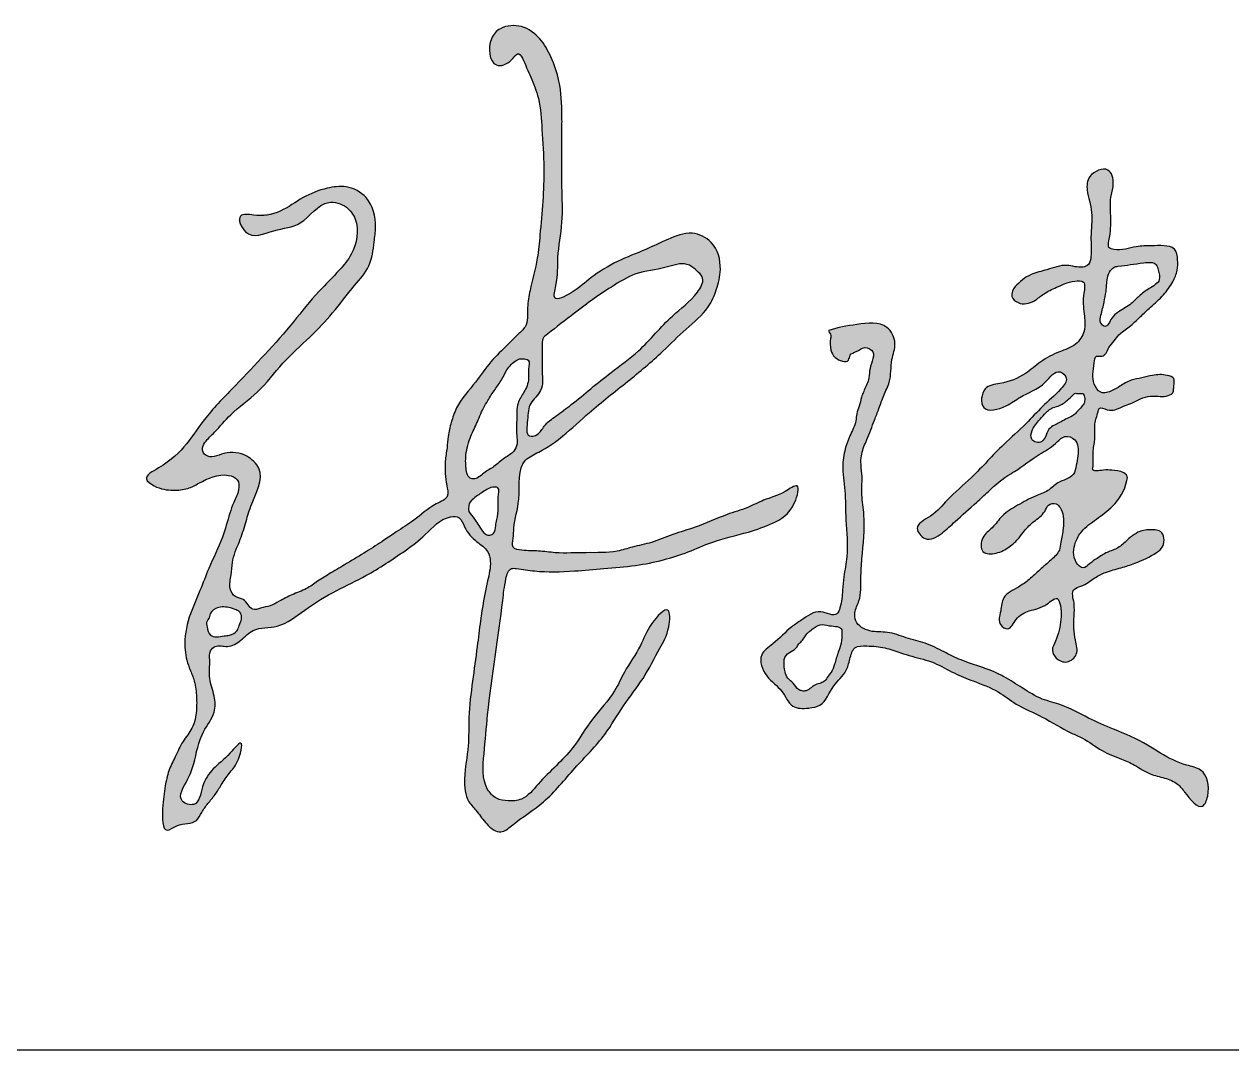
# Model space of a CAD drawing. Extents: x 28773 to 175644, y 7355 to 486294.
# Drawn here: x 172217 to 173175, y 331620 to 332433 of the extents above; entities that cross this region are included whole.
import ezdxf

# ---------------------------------------------------------------- set-up
doc = ezdxf.new("R2010")
doc.units = 0
doc.header["$LTSCALE"] = 1000
doc.header["$MEASUREMENT"] = 0
doc.layers.add('文字和字符', color=7, linetype='Continuous')

msp = doc.modelspace()

# ---------------------------------------------------------------- hatches: boundary and pattern name
at = {"layer": '文字和字符'}
h = msp.add_hatch(color=6, dxfattribs=at)
edge = h.paths.add_edge_path()
edge.add_spline(control_points=[(172399.21, 332281.47), (172399.44, 332281.43), (172424.33, 332282.58), (172437.08, 332296.22), (172455.79, 332302.92), (172473.65, 332305.37), (172492.49, 332295.69), (172497, 332275.92), (172494.49, 332257.76), (172492.58, 332240.31), (172476.99, 332223.55), (172462.75, 332203.95), (172443.28, 332183.68), (172421.51, 332164.73), (172404.26, 332140.5), (172382.44, 332126.24), (172370.45, 332110.76), (172361.48, 332103.11), (172357.74, 332095.84), (172363.17, 332087.26), (172377.55, 332094.63), (172392.91, 332092.67), (172410.26, 332076.75), (172397.88, 332055.46), (172392.92, 332036.72), (172388.02, 332021.78), (172381.98, 332008.71), (172381.97, 331995.88), (172379.07, 331986.41), (172384.07, 331978.14), (172391.42, 331977.55), (172394.82, 331972.73), (172398.56, 331967.51), (172405.53, 331970.24), (172412.51, 331971.38), (172420.62, 331975.8), (172429.83, 331980.95), (172440.94, 331984.44), (172450.42, 331991.64), (172461.13, 331998.1), (172474.11, 332005.84), (172488.25, 332014.26), (172501.3, 332022.74), (172513.58, 332031.21), (172528.26, 332040.1), (172539.34, 332051.08), (172554.96, 332057.16), (172551.95, 332067.88), (172551.14, 332076.55), (172550.93, 332086.7), (172552.75, 332096.37), (172553.28, 332106.78), (172555.94, 332117.37), (172561.01, 332133.06), (172574.74, 332147.28), (172586.55, 332165.34), (172599.07, 332176.96), (172607.9, 332186.14), (172617.22, 332194.05), (172615.81, 332207.9), (172619, 332225.76), (172624.37, 332244.7), (172627.31, 332277.26), (172630.54, 332311.33), (172627.85, 332347.53), (172626.73, 332371.79), (172620.25, 332388.37), (172615.22, 332398.72), (172610.06, 332413.68), (172602.9, 332401.82), (172586.77, 332396.09), (172584.21, 332419.76), (172595.85, 332431.64), (172612.69, 332432.83), (172627.07, 332422.08), (172635.9, 332406.05), (172642.92, 332385.6), (172643.85, 332365.32), (172643.71, 332346.13), (172643.81, 332327.22), (172643.42, 332303.19), (172645, 332275.92), (172639.43, 332248.93), (172641, 332231.56), (172635.27, 332211.46), (172655.52, 332221.67), (172666.85, 332232.75), (172687.61, 332245.5), (172708.74, 332253.22), (172727.56, 332262.42), (172745.81, 332269.7), (172765.87, 332260.36), (172770.98, 332240.04), (172766.65, 332222.59), (172759.17, 332205), (172741.45, 332191.33), (172721.37, 332170.52), (172695.23, 332148.83), (172667.86, 332127.78), (172646.08, 332106.76), (172629.17, 332094.98), (172607.25, 332085.3), (172612.19, 332057.85), (172605.36, 332038.11), (172605.44, 332025.93), (172603.23, 332016.93), (172614.66, 332015.12), (172624.95, 332015.48), (172642.28, 332012.92), (172662.9, 332014.29), (172683.77, 332013.3), (172700.53, 332018.81), (172715.7, 332021.6), (172731.67, 332028.86), (172752.32, 332034.21), (172771.31, 332043.64), (172789.99, 332048.68), (172805.12, 332056.78), (172817.07, 332059.16), (172833.58, 332071.31), (172827.42, 332046.08), (172812.32, 332037.23), (172788.43, 332028.65), (172765.4, 332023.99), (172743.78, 332014.04), (172723.62, 332007.59), (172701.21, 332003.13), (172677.47, 332001.34), (172650.97, 331998.87), (172627.24, 331998.17), (172611.47, 332000.75), (172601.47, 332001.96), (172598.23, 331989.38), (172594.59, 331953.64), (172586, 331904.55), (172582.29, 331855.89), (172579.59, 331830.75), (172591.22, 331818.24), (172601.37, 331816.63), (172614.61, 331817.62), (172629.42, 331837.08), (172651.39, 331854.53), (172667, 331882.91), (172684.6, 331900.2), (172693.67, 331921.63), (172706.63, 331938.96), (172711.58, 331955.44), (172730.13, 331975.25), (172729, 331951.02), (172719.95, 331936.2), (172708.86, 331913.54), (172691.85, 331892.77), (172677.14, 331866.5), (172653.34, 331843.55), (172631.41, 331815.54), (172610, 331802.96), (172594.66, 331789.54), (172583.15, 331798.58), (172577.37, 331808.14), (172567.09, 331818), (172565.53, 331837.62), (172570.15, 331859.28), (172569.48, 331885.39), (172572.68, 331911.58), (172576.31, 331937.06), (172579.5, 331963.68), (172583.3, 331986.12), (172587.9, 332004.28), (172585.3, 332016.41), (172574.74, 332022.93), (172566.98, 332031.36), (172563.63, 332042.64), (172548.32, 332042.51), (172536.84, 332028.11), (172515.12, 332012.15), (172491.87, 331996.77), (172463.86, 331983.64), (172440.81, 331969.97), (172421.07, 331953.21), (172399.87, 331955.27), (172389.79, 331944.17), (172379.51, 331937.68), (172369.85, 331941.45), (172364.02, 331935.51), (172364.96, 331926.17), (172363.17, 331914.06), (172368.66, 331900.92), (172369.42, 331885.18), (172356.21, 331870.18), (172353.4, 331850.01), (172347.49, 331833.51), (172336.63, 331817.29), (172356.17, 331811.22), (172357.69, 331829.96), (172367.42, 331843.79), (172378, 331851.23), (172392.59, 331869.06), (172387.38, 331847.01), (172379.95, 331839.31), (172373.85, 331830.27), (172369.02, 331821.87), (172363.05, 331815.09), (172358.17, 331808.49), (172353.2, 331797.74), (172340.83, 331800.43), (172326.85, 331789.15), (172326.86, 331813.82), (172328.8, 331826.51), (172331.52, 331841.24), (172337.58, 331852.36), (172342.58, 331864.26), (172351.78, 331874.69), (172354.33, 331888), (172354.16, 331901.02), (172352.68, 331912.63), (172347.1, 331924.5), (172343.29, 331941.21), (172347.22, 331962.61), (172356.56, 331982.46), (172364.4, 332004.01), (172374.62, 332023.61), (172379.25, 332041.72), (172383.51, 332054.34), (172387.96, 332062.3), (172387.77, 332072.59), (172373.42, 332077.77), (172360.11, 332071.22), (172346.81, 332063.88), (172334.04, 332062.95), (172323.22, 332064.39), (172310.07, 332073.63), (172342.51, 332089.61), (172354.93, 332116.07), (172393.24, 332154.65), (172423.49, 332186.91), (172448.82, 332219.43), (172465.8, 332235.79), (172480.16, 332252.9), (172484.03, 332274.05), (172473.1, 332289.35), (172453.11, 332295.42), (172439.44, 332271.94), (172415.31, 332270.95), (172395, 332259.92), (172382.52, 332283.76), (172399.1, 332281.49), (172399.21, 332281.47)], knot_values=[0, 0, 0, 0, 29.830329, 58.917813, 87.403057, 108.106156, 133.178165, 167.21185, 183.493575, 210.674955, 237.313626, 275.867732, 312.375317, 353.761043, 395.875537, 434.582879, 460.669761, 476.274997, 484.417806, 491.620343, 511.676156, 536.924503, 555.692553, 598.362356, 618.348177, 639.189191, 663.45492, 677.063063, 692.317653, 702.959274, 711.943659, 720.14469, 726.927846, 735.80548, 746.57076, 757.657127, 773.391329, 790.76732, 805.441898, 822.594095, 842.866694, 868.323001, 891.127033, 907.573393, 930.634575, 961.258613, 976.688727, 988.002723, 1001.170801, 1014.557807, 1029.617846, 1042.133039, 1057.768168, 1075.005198, 1109.99381, 1138.042246, 1164.89526, 1180.29965, 1191.874738, 1213.241442, 1232.349281, 1268.725268, 1294.322921, 1368.395782, 1410.724556, 1445.044845, 1469.944393, 1480.867815, 1499.328512, 1508.741629, 1526.286567, 1555.649157, 1570.573337, 1593.98259, 1617.984445, 1641.382666, 1669.439815, 1707.291974, 1725.035697, 1749.43332, 1786.029801, 1824.844218, 1863.911625, 1895.042411, 1908.396405, 1926.997455, 1954.733646, 1988.605585, 2022.407336, 2049.221687, 2076.673409, 2100.00089, 2131.565175, 2154.184674, 2175.023051, 2209.537897, 2244.846276, 2295.987218, 2350.394106, 2388.904508, 2420.906973, 2437.842954, 2481.538585, 2513.67034, 2525.068719, 2534.685067, 2544.923321, 2563.314623, 2581.768155, 2615.884833, 2650.046285, 2667.232328, 2688.872495, 2714.057646, 2739.784309, 2777.467879, 2801.534699, 2820.718126, 2846.219989, 2860.698517, 2879.243585, 2912.659008, 2940.608915, 2982.423161, 3010.685784, 3039.178412, 3070.401495, 3105.567192, 3138.040416, 3181.77967, 3202.070017, 3207.318711, 3220.228211, 3244.089956, 3371.102495, 3414.225609, 3453.462193, 3467.26996, 3480.300078, 3495.079726, 3519.973063, 3575.220664, 3613.131208, 3652.775903, 3675.917744, 3710.071084, 3737.577823, 3760.456026, 3779.026476, 3804.406012, 3842.427404, 3879.53793, 3916.903526, 3966.451123, 4017.131972, 4061.072175, 4074.638395, 4092.565028, 4109.947309, 4123.823044, 4149.665691, 4185.989873, 4217.238435, 4257.446297, 4295.790415, 4324.39685, 4369.00823, 4390.680082, 4401.809145, 4417.703641, 4439.204356, 4450.588858, 4460.404255, 4494.065203, 4522.530802, 4573.458554, 4609.521342, 4650.912748, 4685.917862, 4712.736046, 4730.120946, 4746.286022, 4759.95949, 4766.863435, 4776.672561, 4797.16942, 4817.291784, 4834.860476, 4859.323634, 4896.066848, 4914.918931, 4939.065769, 4952.349318, 4974.17708, 4996.946, 5022.500289, 5038.394722, 5059.260572, 5074.696393, 5090.132213, 5102.860644, 5115.363234, 5127.279907, 5137.839505, 5160.110254, 5171.91017, 5195.838718, 5221.384366, 5238.430758, 5255.298426, 5274.238989, 5291.838335, 5311.960699, 5328.55338, 5346.364767, 5359.960569, 5382.934513, 5416.477261, 5448.016954, 5474.30002, 5511.880375, 5539.40652, 5552.058861, 5566.94274, 5578.03298, 5588.729847, 5622.382906, 5636.081831, 5651.985781, 5673.57334, 5685.092373, 5703.046221, 5778.830378, 5827.289368, 5921.873186, 5965.463367, 5998.231583, 6019.778213, 6058.791881, 6074.951846, 6095.085564, 6133.666904, 6164.015928, 6195.290173, 6213.346315, 6227.672688, 6227.672688, 6227.672688, 6227.672688], degree=3, periodic=0)
edge = h.paths.add_edge_path(flags=16)
edge.add_spline(control_points=[(172607.84, 332166.45), (172607.74, 332166.38), (172598.95, 332159.06), (172596.53, 332150.92), (172590.26, 332143.07), (172585.56, 332135.48), (172580.25, 332126.59), (172576.46, 332116.26), (172571.11, 332106.18), (172568.55, 332097.12), (172567.3, 332090.02), (172567.41, 332083.65), (172567.86, 332078.27), (172569.39, 332073.38), (172575.73, 332071.26), (172581.67, 332077.6), (172590.48, 332081.82), (172597.5, 332088.97), (172605.55, 332093.04), (172608.84, 332100.25), (172607.32, 332108.6), (172608.17, 332119.23), (172607.3, 332131.59), (172614.12, 332141.18), (172618.08, 332150.52), (172616.67, 332158.7), (172618.74, 332166.79), (172612.87, 332168.2), (172607.88, 332166.48), (172607.84, 332166.45)], knot_values=[0, 0, 0, 0, 15.16178, 26.885115, 40.319645, 54.966413, 64.568744, 83.231373, 100.644648, 111.873825, 122.261764, 130.597594, 138.137919, 145.255344, 149.904189, 163.057972, 176.277051, 191.533217, 204.002706, 212.709306, 222.244258, 238.518955, 257.638434, 271.136509, 286.704711, 297.422187, 307.353728, 313.519692, 320.456367, 320.456367, 320.456367, 320.456367], degree=3, periodic=0)
edge = h.paths.add_edge_path(flags=16)
edge.add_spline(control_points=[(172629.93, 332185.31), (172630.16, 332185.49), (172651.6, 332202.22), (172666.13, 332213.28), (172683.77, 332225.15), (172702.6, 332236.86), (172723.35, 332238.25), (172740.79, 332245.08), (172750.05, 332238.12), (172757.79, 332230.71), (172748.09, 332214.31), (172727.78, 332200.54), (172708.08, 332175.01), (172684.39, 332158.34), (172666.72, 332143.99), (172652.45, 332132.11), (172639.89, 332122.75), (172629.82, 332115.69), (172625.87, 332107.31), (172614.3, 332104.39), (172617.05, 332120.47), (172616.91, 332132.49), (172629.47, 332142.21), (172627.91, 332155.6), (172628.01, 332166.83), (172628.51, 332175.03), (172627.53, 332180.73), (172629.89, 332185.28), (172629.93, 332185.31)], knot_values=[0, 0, 0, 0, 36.430419, 65.187197, 91.419752, 121.899033, 155.898168, 179.129599, 191.187594, 202.563458, 218.937757, 256.902618, 310.337733, 348.658026, 377.380118, 405.122206, 425.745844, 443.117225, 454.890005, 463.601594, 481.231921, 499.962837, 517.902498, 538.606138, 551.160941, 565.957672, 570.889886, 577.866804, 577.866804, 577.866804, 577.866804], degree=3, periodic=0)
edge = h.paths.add_edge_path(flags=16)
edge.add_spline(control_points=[(172569.78, 332050.22), (172569.77, 332050.33), (172575.65, 332059.95), (172582.09, 332062.44), (172587.33, 332065.91), (172595.14, 332066.35), (172592.52, 332056.77), (172593.63, 332049.23), (172592.6, 332041.3), (172591, 332034.86), (172590.71, 332029.54), (172586.62, 332027.2), (172581.77, 332028.63), (172578.95, 332033.75), (172575.8, 332038.27), (172572.85, 332043.14), (172569.17, 332045.26), (172569.78, 332050.2), (172569.78, 332050.22)], knot_values=[0, 0, 0, 0, 13.966431, 26.642221, 32.867363, 40.668687, 50.865474, 62.813241, 75.541774, 82.709236, 91.158043, 95.563358, 100.25464, 110.515602, 118.401257, 123.681007, 133.675528, 136.491121, 136.491121, 136.491121, 136.491121], degree=3, periodic=0)
edge = h.paths.add_edge_path(flags=16)
edge.add_spline(control_points=[(172364.35, 331963.28), (172364.36, 331963.37), (172369.89, 331972.88), (172378.35, 331970.57), (172384.75, 331969.05), (172389.46, 331966.45), (172390.16, 331960.91), (172387.89, 331956.49), (172386.33, 331950.85), (172380.9, 331948.43), (172373.99, 331947.57), (172364.5, 331945.74), (172362.47, 331954.48), (172361.45, 331959), (172364.35, 331963.24), (172364.35, 331963.28)], knot_values=[0, 0, 0, 0, 11.122688, 25.410392, 33.76565, 39.259742, 46.34399, 54.032835, 60.099225, 69.754386, 75.753906, 90.734986, 100.54138, 106.793197, 112.698594, 112.698594, 112.698594, 112.698594], degree=3, periodic=0)
h = msp.add_hatch(color=6, dxfattribs=at)
edge = h.paths.add_edge_path()
edge.add_spline(control_points=[(173003.05, 332224.73), (173003.16, 332224.86), (173015.69, 332236.43), (173028.76, 332237.46), (173042.93, 332243.7), (173053.95, 332238.86), (173062.22, 332242.08), (173063.8, 332251.89), (173062.37, 332265.13), (173064.61, 332280.17), (173061.94, 332292.45), (173059.45, 332301.75), (173060.29, 332314.12), (173077.84, 332321.74), (173082.02, 332306.43), (173078.23, 332296.09), (173078.69, 332284.17), (173078.92, 332271.96), (173077.94, 332263.24), (173076.08, 332255.36), (173086.51, 332252.42), (173096.79, 332257.07), (173110.48, 332257), (173120.22, 332257.49), (173130.74, 332255.87), (173132, 332245.91), (173131.8, 332237.17), (173127.76, 332227.48), (173120.56, 332217.5), (173111.03, 332209.19), (173101.94, 332200.75), (173094.19, 332192.81), (173085.84, 332187.94), (173081.46, 332181.4), (173076.59, 332176.53), (173074.1, 332167.98), (173066.17, 332170.77), (173065.44, 332159.1), (173063.05, 332150.51), (173070.4, 332138.9), (173079.67, 332141.74), (173086.8, 332146.24), (173094.31, 332151.04), (173103.49, 332152.19), (173112.94, 332154.95), (173121.13, 332155.33), (173130.15, 332152.56), (173128.33, 332146.11), (173129.07, 332139.86), (173120.08, 332136.66), (173111.69, 332139.02), (173102.51, 332136.2), (173096.42, 332132.54), (173089.32, 332130.59), (173083.04, 332126.83), (173076.26, 332126.43), (173069.5, 332129.99), (173068.32, 332122.65), (173065.71, 332117.65), (173066.19, 332110.3), (173066.24, 332105.01), (173065.73, 332099.52), (173064.56, 332094.55), (173064.91, 332089.62), (173064.7, 332085.56), (173065.11, 332082.61), (173063.16, 332077.53), (173073.23, 332079.69), (173080.26, 332079.24), (173087.06, 332078.52), (173092.34, 332075.09), (173090.5, 332063.9), (173082.67, 332051.52), (173067.81, 332040.58), (173056.2, 332032.55), (173049.37, 332020.48), (173048.05, 332008.75), (173056.68, 331999.97), (173062.42, 332005.67), (173068.37, 332009.57), (173075.73, 332014.56), (173085.03, 332017.05), (173092.64, 332025.01), (173102.08, 332032.1), (173111.77, 332032.23), (173121.08, 332030.7), (173122.12, 332019.21), (173111.82, 332011.44), (173100.41, 332006.16), (173086.62, 332001.56), (173075.61, 331998.95), (173064.87, 331993.68), (173058.03, 331987.45), (173046.61, 331985.08), (173050.55, 331973.32), (173049.17, 331960.73), (173049.64, 331947.19), (173053.79, 331933.44), (173044.46, 331925.33), (173035.47, 331929.04), (173031.17, 331936.77), (173037.02, 331946.78), (173039.26, 331958.24), (173039.71, 331968.71), (173037.11, 331980.93), (173026.02, 331970.12), (173015.04, 331968.59), (173003.44, 331963.1), (172998.97, 331951.13), (172988.53, 331957.37), (172992.14, 331967.57), (172992.42, 331980.22), (173004.97, 331985.61), (173014.42, 331992.66), (173022.75, 332000.31), (173030.82, 332007.61), (173038.44, 332014.22), (173039.28, 332023.76), (173041.33, 332032.46), (173041.71, 332042.05), (173039.44, 332048.78), (173035.48, 332053.81), (173028.62, 332052.19), (173026.13, 332044.18), (173017.81, 332039.1), (173011, 332032.23), (173005.63, 332024.52), (172998.2, 332017.79), (172989.04, 332012.81), (172974.79, 332012.22), (172976.09, 332027.16), (172985.64, 332033.33), (172992.65, 332044.26), (173005.32, 332051.54), (173017.14, 332058.52), (173029.2, 332062.04), (173036.92, 332070.94), (173049.53, 332072.79), (173051.9, 332085.74), (173054, 332094.89), (173050.71, 332104.65), (173041.25, 332107.52), (173033.76, 332097.97), (173019.39, 332090.97), (173008.36, 332081.61), (172993.94, 332073.28), (172984.07, 332064.73), (172970.14, 332051.38), (172957.27, 332040.57), (172945.81, 332029.24), (172932.51, 332021.13), (172921.27, 332035.39), (172939.02, 332043.2), (172950.07, 332057.69), (172971.67, 332075.33), (172990.37, 332097.39), (173010.69, 332114.37), (173024.83, 332130.66), (173036.25, 332139.99), (173046.11, 332151.42), (173036.09, 332160.95), (173024.94, 332144.07), (173009.11, 332139.55), (172995.82, 332128.91), (172974.44, 332123.13), (172976.59, 332146.39), (172994.61, 332147.84), (173009.82, 332153.83), (173023.37, 332165.9), (173036.96, 332173.2), (173051.24, 332177.39), (173059.24, 332189.63), (173057.46, 332204.49), (173056.31, 332215.82), (173059.44, 332229.77), (173046.35, 332229.24), (173037.17, 332224.68), (173025.85, 332219.88), (173017.74, 332211.98), (173007.34, 332210.05), (172997.84, 332216.11), (173002.99, 332224.67), (173003.05, 332224.73)], knot_values=[0, 0, 0, 0, 21.814226, 40.014518, 62.705103, 80.181203, 87.059593, 95.960741, 117.525979, 144.48919, 157.446323, 169.514731, 184.787555, 205.834293, 221.965238, 235.360358, 252.742704, 270.71375, 285.202589, 292.391017, 298.294038, 323.168932, 339.890762, 353.677583, 365.620364, 378.129251, 389.526685, 402.989381, 420.611403, 440.531037, 455.37129, 472.336878, 486.5792, 494.822314, 504.352288, 516.704907, 522.699181, 530.27695, 553.639261, 565.149337, 577.864888, 587.528817, 601.603428, 613.797645, 625.753182, 641.937729, 649.9788, 657.766267, 665.645468, 673.686615, 691.069983, 702.267642, 712.223711, 720.551303, 732.907569, 741.299569, 750.370401, 754.159277, 767.819998, 775.008381, 783.993926, 790.014194, 797.893351, 805.081778, 810.473088, 814.666318, 817.720913, 829.769177, 838.760629, 852.283854, 856.964277, 862.355586, 894.641394, 917.573479, 938.655869, 952.338385, 974.413595, 984.091028, 992.098792, 1002.565424, 1015.429981, 1028.359865, 1041.617731, 1060.692449, 1075.149999, 1081.330321, 1097.650211, 1107.252151, 1133.82575, 1149.932866, 1167.658992, 1180.945792, 1198.851742, 1207.212315, 1222.48382, 1236.906949, 1263.262694, 1278.557776, 1291.815576, 1304.435541, 1313.922398, 1324.654884, 1349.142625, 1361.020488, 1372.838601, 1385.371679, 1406.33795, 1423.525104, 1437.340436, 1446.079862, 1461.351368, 1476.168885, 1496.200813, 1510.803882, 1526.560496, 1542.662576, 1557.114579, 1565.766985, 1581.249459, 1594.824166, 1604.755407, 1610.756543, 1619.414177, 1627.419657, 1643.634371, 1658.03725, 1667.713087, 1682.728431, 1698.677316, 1713.209272, 1728.480822, 1743.495369, 1760.340716, 1781.062409, 1803.083586, 1817.90876, 1831.829559, 1851.204785, 1861.937228, 1882.369986, 1890.726834, 1902.273459, 1915.005119, 1936.427946, 1969.389218, 1974.338724, 2005.754245, 2023.168452, 2055.026844, 2074.268902, 2093.867831, 2107.78631, 2127.599717, 2153.412209, 2189.440129, 2240.453356, 2274.08225, 2299.89394, 2328.106323, 2341.387876, 2350.989816, 2370.530551, 2403.28468, 2421.19063, 2445.869309, 2466.302067, 2483.491087, 2513.600141, 2534.81948, 2557.988589, 2577.732832, 2594.915337, 2613.696208, 2636.660478, 2648.798069, 2658.352665, 2679.53953, 2695.582632, 2708.030864, 2726.091721, 2735.787779, 2747.159611, 2747.159611, 2747.159611, 2747.159611], degree=3, periodic=0)
edge = h.paths.add_edge_path(flags=16)
edge.add_spline(control_points=[(173049.75, 332139.81), (173049.71, 332139.76), (173043.8, 332134.04), (173039.71, 332130.49), (173031.82, 332128.97), (173026.5, 332124.11), (173021.97, 332118.89), (173018.32, 332114.62), (173015.98, 332109.93), (173014.68, 332104.42), (173018.76, 332101.22), (173023.62, 332100.64), (173027.43, 332105.71), (173028.83, 332111.58), (173033.75, 332115.1), (173038.56, 332116.82), (173042.99, 332119.96), (173049.65, 332122.08), (173053.57, 332127.46), (173057.82, 332131.7), (173058.51, 332135.83), (173057.17, 332140.72), (173053.57, 332140), (173049.77, 332139.83), (173049.75, 332139.81)], knot_values=[0, 0, 0, 0, 8.439041, 20.62857, 28.097042, 39.877603, 49.765051, 57.178901, 62.854461, 72.258155, 76.58164, 82.950578, 90.312624, 100.188639, 107.6845, 114.090351, 121.535477, 130.11106, 142.317774, 148.462757, 154.387511, 159.526625, 165.895648, 169.459976, 169.459976, 169.459976, 169.459976], degree=3, periodic=0)
edge = h.paths.add_edge_path(flags=16)
edge.add_spline(control_points=[(173079.81, 332238.79), (173079.76, 332238.75), (173075.72, 332232.74), (173075.55, 332227.24), (173075.09, 332220.1), (173073.32, 332211.75), (173071.59, 332203.81), (173069.44, 332196.63), (173075.59, 332190.8), (173079.05, 332200.51), (173085.93, 332205.78), (173094.57, 332210.1), (173101.41, 332217.82), (173108.89, 332223.31), (173119.12, 332228.64), (173116.53, 332236.78), (173114.93, 332244.67), (173100.06, 332243.33), (173089.79, 332240.69), (173081.91, 332240.97), (173079.83, 332238.81), (173079.81, 332238.79)], knot_values=[0, 0, 0, 0, 9.334311, 17.140719, 26.361451, 38.018579, 52.789195, 61.01517, 67.124154, 79.068588, 89.242621, 105.885881, 117.802758, 131.460083, 146.451071, 157.202444, 163.309657, 177.435607, 205.630785, 210.588468, 213.165382, 213.165382, 213.165382, 213.165382], degree=3, periodic=0)
h = msp.add_hatch(color=6, dxfattribs=at)
edge = h.paths.add_edge_path()
edge.add_spline(control_points=[(172855.29, 332189.98), (172855.52, 332190.06), (172880.52, 332195.96), (172900.22, 332197.8), (172909.91, 332179.87), (172903.69, 332165.43), (172905.19, 332150.74), (172898.46, 332138.65), (172895.31, 332128.41), (172890.52, 332116.87), (172887.03, 332106.61), (172882.1, 332096.11), (172879.99, 332086.81), (172882.26, 332074.11), (172880.71, 332059.98), (172884.75, 332037.64), (172881.82, 332015.5), (172880.36, 331992.91), (172881.19, 331977.94), (172875.3, 331967.52), (172876.36, 331956.84), (172888.02, 331950.15), (172902.38, 331951.83), (172916.62, 331945.93), (172932.13, 331942.57), (172946.18, 331935.32), (172963.88, 331926.5), (172980.77, 331922.27), (172996.72, 331914.17), (173008.96, 331906.3), (173023.41, 331897.15), (173042.5, 331893.16), (173060.2, 331882.5), (173083.42, 331873), (173103.06, 331864.73), (173121.17, 331852.87), (173134.81, 331845.73), (173154.53, 331842.25), (173158.09, 331825.61), (173150.78, 331806.92), (173138.63, 331822.04), (173131.77, 331831.5), (173121.18, 331835.51), (173108.98, 331837.93), (173098.58, 331845.38), (173085.66, 331850.99), (173070.86, 331856.21), (173059.24, 331866.11), (173042.22, 331872.65), (173025.92, 331883.89), (173005.01, 331891.92), (172988.78, 331905.07), (172971.29, 331911.4), (172953.99, 331918.21), (172938.9, 331927.38), (172923.96, 331930.71), (172911.04, 331934.66), (172899.33, 331939.07), (172887.58, 331939.92), (172874.53, 331940.16), (172871.87, 331929.14), (172869.14, 331917.97), (172857.32, 331908.35), (172852.08, 331892.78), (172838.25, 331890.21), (172824.59, 331890.03), (172818.71, 331906.19), (172804.78, 331913.99), (172798.23, 331932.83), (172813.71, 331942.85), (172822.73, 331953.34), (172835.7, 331961.5), (172846.69, 331970.58), (172861.11, 331961.61), (172865.45, 331973.36), (172866.16, 331982.8), (172867.12, 331996.54), (172871.23, 332014.85), (172868.21, 332037.84), (172868.8, 332062.19), (172865.32, 332081.51), (172867.97, 332096.27), (172872.17, 332107.62), (172876.88, 332115.82), (172877.09, 332124.25), (172879.77, 332130.17), (172881.01, 332137.95), (172884.4, 332144.61), (172887.17, 332151.44), (172887.43, 332158.36), (172889.36, 332165.23), (172892.11, 332173.68), (172883.15, 332177.95), (172878, 332173.05), (172871.62, 332171.6), (172871.39, 332163.04), (172859.76, 332167.18), (172856.32, 332174.99), (172856.13, 332182.02), (172857.19, 332186.6), (172855.25, 332189.97), (172855.29, 332189.98)], knot_values=[0, 0, 0, 0, 31.567408, 64.804615, 84.514899, 102.449572, 127.665217, 143.393176, 158.761139, 172.306084, 195.386314, 203.777391, 220.63047, 233.896682, 257.032253, 279.176201, 327.700844, 348.661996, 374.096735, 388.033075, 396.915328, 415.877792, 435.250381, 456.66983, 478.431065, 501.305126, 522.015154, 560.722472, 573.046245, 596.2976, 621.456877, 643.421109, 676.452722, 706.559804, 747.979879, 764.804525, 796.369237, 812.756663, 842.42195, 854.740888, 879.873646, 891.588111, 907.370515, 923.988969, 943.623296, 959.405623, 982.733778, 1008.381509, 1021.700495, 1058.208083, 1090.24983, 1114.093944, 1144.201026, 1166.925646, 1191.573171, 1217.002209, 1229.971469, 1248.063792, 1268.029249, 1281.440462, 1294.753802, 1308.690116, 1329.858381, 1355.865323, 1368.43417, 1386.209945, 1406.30905, 1430.06276, 1453.845898, 1470.989804, 1499.087867, 1512.54167, 1535.266273, 1553.042048, 1560.571233, 1580.172383, 1594.917168, 1617.197884, 1657.975453, 1689.943564, 1718.67234, 1738.776712, 1751.36341, 1769.195262, 1777.025624, 1785.794542, 1795.901638, 1809.568461, 1816.675984, 1826.397683, 1837.686133, 1847.881877, 1857.816128, 1868.115168, 1875.917125, 1881.585263, 1896.597226, 1905.82176, 1918.671785, 1923.218896, 1927.782629, 1927.782629, 1927.782629, 1927.782629], degree=3, periodic=0)
edge = h.paths.add_edge_path(flags=17)
edge.add_spline(control_points=[(172825.54, 331935.57), (172825.48, 331935.53), (172819.81, 331931.88), (172819.72, 331925.9), (172820.14, 331920.2), (172822.38, 331913.86), (172827.64, 331910.63), (172829.89, 331905.51), (172834.12, 331904.06), (172837.92, 331904.02), (172840.8, 331906.45), (172843.99, 331909.02), (172847.71, 331909.97), (172851.75, 331911.45), (172854.26, 331915.12), (172857.62, 331919.34), (172860.28, 331926.31), (172862.22, 331934.17), (172865.73, 331942.22), (172865.36, 331948.13), (172866.14, 331955.59), (172856.06, 331955.26), (172848.4, 331957.81), (172842.73, 331953.58), (172838.66, 331950.53), (172836.11, 331947.02), (172834.01, 331943.59), (172831.13, 331941.4), (172829.88, 331937.93), (172825.6, 331935.61), (172825.54, 331935.57)], knot_values=[0, 0, 0, 0, 9.663903, 14.696519, 25.589324, 33.287033, 41.448102, 50.312117, 54.669885, 59.317586, 65.471876, 69.610934, 76.339168, 81.250991, 86.994431, 94.228062, 103.814692, 117.550507, 128.275999, 139.362893, 142.658643, 157.109971, 167.517587, 177.222957, 183.783609, 188.977779, 195.04957, 200.641099, 203.083872, 211.139425, 211.139425, 211.139425, 211.139425], degree=3, periodic=0)

# ---------------------------------------------------------------- linework, layer by layer
msp.add_line((166644.07, 331619.66), (174644.07, 331619.66))
at = {"layer": '文字和字符', "color": 6}
for points, start_tangent, end_tangent in [([(172399.21, 332281.47), (172420.47, 332284.66), (172438.54, 332295.28), (172457.67, 332302.72), (172472.55, 332303.78), (172488.5, 332295.28), (172495.94, 332271.91), (172494.88, 332260.22), (172490.62, 332241.1), (172479.31, 332225.59), (172461.92, 332203.92), (172443.85, 332184.8), (172422.47, 332164.02), (172402.4, 332141.25), (172381.14, 332123.19), (172368.38, 332109.38), (172360.74, 332101.13), (172358.81, 332095.59), (172361.43, 332091.1), (172375.82, 332092.38), (172393.89, 332090.26), (172403.46, 332080.7), (172397.12, 332050.61), (172392.82, 332036.86), (172388.01, 332022.63), (172382.48, 332006.05), (172381.5, 331996.29), (172380.68, 331985.33), (172385, 331978.99), (172391.05, 331976.69), (172395.09, 331972.37), (172398.55, 331968.91), (172404.88, 331969.78), (172412.38, 331971.79), (172419.58, 331975.25), (172429.66, 331980.43), (172441.19, 331985.33), (172450.03, 331991.13), (172460.5, 331997.71), (172473.04, 332005.2), (172488.73, 332014.7), (172502.52, 332023.64), (172512.36, 332030.25), (172526.19, 332039.46), (172544.06, 332052.42), (172552.99, 332059.04), (172552.38, 332067.17), (172551.25, 332076.59), (172551.25, 332086.24), (172552.6, 332097.01), (172553.5, 332105.98), (172555.97, 332116.98), (172560.23, 332128.64), (172575.16, 332148.97), (172587.37, 332165.07), (172600.87, 332178.94), (172608.78, 332186.73), (172614.44, 332192.86), (172616.52, 332208.12), (172618.45, 332221.75), (172624.13, 332247.34), (172626.27, 332265.67), (172629.35, 332318.96), (172627.87, 332349.43), (172625, 332373.99), (172618.95, 332390.88), (172615.75, 332398.08), (172608.56, 332409.27), (172603.76, 332404.47), (172591.76, 332400.47), (172587.76, 332421.25), (172594.96, 332429.24), (172611.75, 332430.84), (172626.15, 332421.25), (172634.95, 332406.87), (172641.34, 332387.69), (172643.74, 332360.51), (172643.74, 332347.73), (172643.74, 332330.15), (172643.74, 332303.77), (172643.74, 332275.8), (172640.54, 332247.83), (172638.94, 332225.45), (172638.14, 332215.86), (172650.94, 332219.86), (172666.93, 332231.85), (172687.73, 332244.63), (172710.12, 332254.22), (172727.71, 332262.21), (172746.91, 332267.01), (172762.1, 332259.82), (172769.3, 332238.24), (172766.1, 332222.26), (172759.7, 332208.67), (172742.11, 332191.09), (172723.71, 332173.5), (172695.72, 332149.53), (172665.33, 332124.75), (172644.54, 332106.37), (172625.35, 332093.59), (172614.95, 332087.19), (172609.49, 332056.18), (172605.63, 332033.35), (172605, 332025.16), (172605, 332018.23), (172611.93, 332015.71), (172625.17, 332015.08), (172638.41, 332013.82), (172663, 332013.82), (172687.58, 332015.08), (172699.56, 332018.23), (172714.69, 332022.01), (172731.71, 332028.31), (172749.36, 332033.98), (172774.58, 332044.06), (172790.97, 332049.73), (172803.58, 332055.4), (172820.6, 332062.33), (172830.06, 332066.74), (172828.16, 332053.51), (172810.51, 332037.13), (172791.6, 332030.2), (172762.6, 332022.01), (172743.69, 332014.45), (172724.15, 332008.15), (172702.08, 332003.74), (172676.87, 332001.22), (172653.54, 331999.33), (172622.02, 331999.33), (172607.52, 332001.22), (172603.74, 332001.22), (172599.32, 331993.03), (172596.8, 331976.02), (172584.8, 331885.28), (172581.98, 331854.33), (172584.8, 331826.19), (172591.84, 331819.16), (172600.99, 331817.05), (172611.55, 331818.46), (172624.92, 331830.41), (172652.37, 331859.25), (172667.85, 331881.76), (172685.45, 331904.27), (172693.19, 331919.04), (172705.86, 331940.14), (172715.01, 331957.73), (172727.68, 331968.28), (172728.38, 331954.91), (172721.35, 331938.03), (172707.97, 331914.12), (172692.49, 331892.31), (172677.71, 331869.8), (172654.04, 331843.06), (172629.14, 331816.35), (172603.8, 331797.36), (172595.36, 331792.43), (172584.1, 331798.76), (172576.35, 331808.61), (172570.02, 331816.35), (172566.5, 331834.63), (172569.32, 331860.66), (172570.02, 331883.17), (172572.83, 331912.01), (172576.53, 331939.39), (172579.17, 331959.84), (172584.8, 331991.49), (172586.91, 332006.96), (172584.8, 332014.7), (172576.35, 332022.44), (172566.5, 332034.4), (172562.28, 332041.43), (172555.24, 332042.13), (172535.42, 332028.15), (172519.34, 332015.4), (172488.37, 331995.71), (172465.24, 331983.86), (172439.81, 331968.28), (172417.99, 331955.62), (172398.99, 331952.1), (172389.13, 331944.36), (172378.57, 331939.44), (172368.72, 331939.44), (172365.2, 331935.92), (172364.5, 331928.89), (172364.5, 331914.12), (172368.02, 331900.05), (172368.02, 331887.39), (172359.57, 331871.91), (172351.83, 331846.59), (172346.9, 331833.93), (172342.68, 331817.05), (172351.83, 331814.24), (172358.87, 331828.3), (172367.31, 331842.37), (172380.69, 331855.03), (172389.13, 331862.77), (172386.32, 331848), (172379.98, 331838.86), (172373.65, 331829.71), (172368.72, 331821.97), (172363.09, 331814.94), (172358.16, 331807.91), (172353.94, 331801.58), (172338.45, 331797.36), (172330.71, 331793.84), (172327.19, 331810.72), (172329.3, 331829.01), (172332.12, 331840.97), (172337.18, 331852.02), (172343.38, 331864.18), (172350.42, 331874.73), (172353.94, 331888.8), (172353.94, 331900.75), (172351.83, 331913.41), (172348.31, 331922.56), (172344.79, 331938.74), (172348.31, 331962.65), (172356.75, 331983.75), (172363.79, 332001.34), (172374.61, 332026.16), (172380.47, 332045.11), (172383.55, 332053.7), (172387.37, 332063.72), (172386.33, 332071.65), (172379.44, 332075.09), (172355.99, 332068.89), (172347.03, 332064.75), (172335.65, 332063.38), (172320.48, 332066.82), (172314.27, 332072.34), (172323.93, 332080.95), (172361.37, 332120.71), (172384.95, 332146.46), (172430.86, 332196.85), (172451.05, 332220.91), (172467.36, 332237.99), (172476.68, 332250.41), (172479.79, 332278.35), (172472.8, 332287.67), (172458.82, 332291.55), (172436.29, 332275.25), (172415.32, 332269.04), (172392.8, 332268.26), (172388.91, 332280.68), (172399.21, 332281.47)], (0.984905, -0.173097), (0.984905, -0.173097)), ([(173003.05, 332224.73), (173015.58, 332234.23), (173028.1, 332238.12), (173044.09, 332241.57), (173056.61, 332240.27), (173061.1, 332242.38), (173063.09, 332248.48), (173063.09, 332264.02), (173063.52, 332283.44), (173061.83, 332292.63), (173060.07, 332301.14), (173062.23, 332311.94), (173076.48, 332317.12), (173080.8, 332306.32), (173079.08, 332296.83), (173078.64, 332284.31), (173078.64, 332271.36), (173077.35, 332261), (173077.35, 332255.82), (173081.24, 332254.09), (173099.01, 332256.39), (173111.04, 332257.11), (173120.98, 332257.11), (173129.18, 332254.52), (173131.78, 332245.89), (173131.34, 332237.68), (173127.89, 332228.62), (173120.55, 332218.26), (173110.18, 332208.33), (173102.36, 332201.03), (173093.33, 332192.79), (173085.24, 332186.47), (173081.54, 332181.82), (173077.35, 332176.38), (173071.73, 332169.48), (173067.41, 332169.48), (173065.68, 332164.3), (173065.68, 332147.46), (173070.87, 332140.99), (173079.94, 332142.28), (173085.99, 332145.73), (173094.94, 332150.51), (173103.51, 332152.44), (173111.91, 332154.37), (173123.57, 332154.37), (173128.75, 332151.78), (173128.75, 332146.17), (173127.89, 332140.55), (173122.71, 332137.96), (173110.18, 332137.96), (173102.4, 332135.8), (173095.95, 332132.67), (173090.31, 332130.62), (173082.1, 332127.17), (173076.05, 332127.17), (173069.57, 332128.03), (173068.71, 332125.44), (173066.12, 332115.95), (173066.12, 332110.77), (173066.12, 332104.29), (173065.68, 332099.97), (173064.82, 332094.36), (173064.82, 332089.18), (173064.82, 332085.3), (173064.82, 332082.27), (173064.39, 332080.12), (173073.03, 332079.25), (173079.51, 332079.25), (173089.01, 332077.09), (173091.6, 332074.94), (173091.6, 332071.05), (173080.22, 332050.76), (173067.37, 332040.36), (173055.75, 332030.58), (173050.85, 332022.02), (173051.47, 332006.13), (173056.97, 332001.85), (173061.87, 332004.9), (173067.97, 332009.33), (173075.94, 332014.07), (173084.5, 332017.74), (173091.85, 332023.86), (173103.47, 332031.19), (173113.87, 332031.8), (173118.15, 332030.58), (173119.99, 332018.96), (173115.09, 332014.07), (173097.96, 332005.51), (173086.95, 332001.85), (173074.71, 331998.18), (173066.15, 331993.9), (173055.14, 331987.17), (173049.63, 331984.73), (173049.63, 331973.72), (173049.63, 331963.33), (173050.85, 331944.37), (173051.47, 331933.37), (173044.12, 331927.25), (173035.56, 331930.31), (173032.5, 331936.42), (173034.95, 331943.76), (173039.23, 331960.88), (173039.23, 331969.44), (173036.17, 331977.39), (173028.22, 331973.11), (173014.15, 331967.61), (173003.74, 331960.88), (172997.01, 331953.54), (172991.51, 331956.6), (172991.51, 331967.61), (172993.96, 331978), (173005.58, 331986.56), (173014.15, 331992.67), (173022.65, 332000.2), (173031.28, 332007.96), (173038.01, 332015.91), (173039.23, 332022.02), (173041.06, 332033.03), (173041.06, 332042.81), (173038.62, 332049.54), (173035.56, 332052.59), (173029.44, 332051.37), (173026.38, 332046.48), (173017.82, 332038.53), (173010.47, 332031.19), (173006.19, 332025.69), (172998.24, 332018.35), (172987.84, 332013.46), (172977.44, 332014.69), (172977.44, 332025.69), (172984.78, 332033.64), (172992.73, 332042.81), (173004.97, 332051.37), (173019.04, 332058.71), (173028.83, 332062.99), (173036.78, 332069.1), (173049.02, 332075.83), (173051.47, 332083.16), (173052.69, 332097.84), (173050.24, 332103.34), (173042.29, 332105.79), (173034.95, 332100.28), (173022.1, 332091.72), (173002.52, 332078.27), (172999.46, 332076.44), (172981.72, 332062.38), (172972.54, 332053.82), (172955.41, 332038.53), (172945.01, 332029.36), (172931.55, 332025.08), (172925.43, 332033.03), (172935.83, 332042.81), (172949.29, 332055.65), (172968.26, 332073.38), (172993.96, 332099.67), (173011.7, 332116.18), (173024.55, 332129.63), (173039.23, 332143.69), (173043.51, 332152.25), (173038.62, 332157.14), (173026.99, 332149.2), (173006.8, 332136.97), (172995.79, 332130.24), (172978.05, 332129.02), (172979.27, 332143.69), (172990.9, 332147.97), (173011.09, 332155.92), (173023.32, 332165.09), (173038.01, 332173.04), (173050.85, 332179.15), (173057.58, 332189.55), (173057.66, 332203.08), (173057.45, 332219.63), (173057.07, 332228.37), (173050.23, 332229.13), (173035.78, 332224.19), (173025.51, 332218.87), (173018.29, 332213.55), (173005.36, 332212.03), (173000.42, 332216.97), (173003.05, 332224.73)], (0.662995, 0.748624), (0.662995, 0.748624)), ([(172629.93, 332185.31), (172650.66, 332201.42), (172667.24, 332213.85), (172682.91, 332224.44), (172702.29, 332234.78), (172726.21, 332240.09), (172742.79, 332242.39), (172750.16, 332237.79), (172755.23, 332231.35), (172751.08, 332220.3), (172731.27, 332201.42), (172704.39, 332173.85), (172682.73, 332156.73), (172666.56, 332143.8), (172651.04, 332131.2), (172639.14, 332122.3), (172629.7, 332114.07), (172624.2, 332107.61), (172618.06, 332106.32), (172616.44, 332118.92), (172619.03, 332132.17), (172626.79, 332142.51), (172628.08, 332157.37), (172628.08, 332166.42), (172628.08, 332177.08), (172628.08, 332180.64), (172629.93, 332185.31)], (0.790786, 0.612093), (0.790786, 0.612093)), ([(173079.81, 332238.79), (173076.53, 332232.93), (173075.53, 332227.39), (173075, 332220.77), (173073.47, 332212.5), (173071.03, 332202.14), (173070.74, 332196.22), (173074, 332193.26), (173079.62, 332199.77), (173084.96, 332204.81), (173095.03, 332211.32), (173101.25, 332217.24), (173109.14, 332223.13), (173117.25, 332230.27), (173116.36, 332237.96), (173114.88, 332242.11), (173104.8, 332243.59), (173084.66, 332240.92), (173081.2, 332240.03), (173079.81, 332238.79)], (-0.774883, -0.632104), (-0.774883, -0.632104)), ([(172855.29, 332189.98), (172877.53, 332194.74), (172901.36, 332192.36), (172907.72, 332179.66), (172905.34, 332166.96), (172903.18, 332148.91), (172898.81, 332138.46), (172895.01, 332128.05), (172891.47, 332118.95), (172885.47, 332103.44), (172883.09, 332097.88), (172880.71, 332085.97), (172881.5, 332076.45), (172881.5, 332059.77), (172883.09, 332043.9), (172881.5, 332008.96), (172880.71, 331993.88), (172879.12, 331975.62), (172875.94, 331966.09), (172876.74, 331959.74), (172887.86, 331951.8), (172901.77, 331950.65), (172916.62, 331946.42), (172931.66, 331941.99), (172946.65, 331935.13), (172960.15, 331928.78), (172986.37, 331919.25), (172994.31, 331915.28), (173008.62, 331906.55), (173024.5, 331897.81), (173039.6, 331893.05), (173061.05, 331882.73), (173080.91, 331873.99), (173107.92, 331861.29), (173118.25, 331854.94), (173138.91, 331845.41), (173150.03, 331841.44), (173155.59, 331820.8), (173151.62, 331812.86), (173137.32, 331823.98), (173131.76, 331830.33), (173121.43, 331835.09), (173109.95, 331838.53), (173097.59, 331845.41), (173087.27, 331850.18), (173071.85, 331856.89), (173056.28, 331866.85), (173047.54, 331870.82), (173024.5, 331883.52), (173003.85, 331893.84), (172989.55, 331903.37), (172969.69, 331912.1), (172954.59, 331918.45), (172938.7, 331926.39), (172921.15, 331931.66), (172912.21, 331934.39), (172899.77, 331938.3), (172885.47, 331939.89), (172875.94, 331938.3), (172871.97, 331929.57), (172868.79, 331920.04), (172859.26, 331908.13), (172848.14, 331893.05), (172839.4, 331890.67), (172826.69, 331892.25), (172818.04, 331903.88), (172806.03, 331916.07), (172802.06, 331932.75), (172810.8, 331941.48), (172825.89, 331954.98), (172833.84, 331960.53), (172848.93, 331966.88), (172861.64, 331965.3), (172864.12, 331970.13), (172866.24, 331984.09), (172867.2, 331994.67), (172869.59, 332010.55), (172868.79, 332039.93), (172868, 332062.95), (172866.41, 332083.59), (172868.79, 332097.88), (172871.94, 332106.39), (172876.66, 332118.34), (172877.43, 332123.93), (172879.38, 332129.94), (172881.18, 332137), (172884.95, 332146.1), (172886.69, 332150.92), (172887.65, 332157.86), (172889.58, 332165.76), (172890.16, 332173.09), (172883.79, 332176.36), (172877.04, 332173.28), (172872.22, 332170.39), (172870.87, 332166.53), (172860.26, 332168.65), (172856.98, 332174.44), (172856.6, 332183.69), (172856.6, 332186.96), (172855.29, 332189.98)], (0.945021, 0.327011), (0.945021, 0.327011)), ([(172607.84, 332166.45), (172600.11, 332158.73), (172596.1, 332151.29), (172590.66, 332143.28), (172584.94, 332134.41), (172581.5, 332128.4), (172576.06, 332116.1), (172570.91, 332104.66), (172568.63, 332096.9), (172567.48, 332089.5), (172567.48, 332083.49), (172568.1, 332078.1), (172570.34, 332073.48), (172573.49, 332072.34), (172581.79, 332076.91), (172589.8, 332082.06), (172598.39, 332088.93), (172605.55, 332094.36), (172608.12, 332100.08), (172607.84, 332106.95), (172607.84, 332118.68), (172608.98, 332132.41), (172613.56, 332140.99), (172617.28, 332151.58), (172617.28, 332159.3), (172617, 332166.45), (172612.7, 332167.59), (172607.84, 332166.45)], (-0.840213, -0.542256), (-0.840213, -0.542256)), ([(173049.75, 332139.81), (173045.36, 332135.6), (173038.22, 332130.48), (173033.1, 332128.83), (173026.33, 332123.71), (173021.57, 332118.41), (173018.28, 332114.2), (173016.45, 332110.55), (173016.08, 332103.78), (173018.46, 332101.77), (173023.03, 332101.4), (173026.69, 332105.24), (173029.81, 332111.64), (173034.05, 332114.99), (173038.24, 332116.91), (173042.9, 332119.58), (173048.47, 332122.25), (173054.69, 332128.47), (173057.44, 332131.94), (173058.17, 332136.15), (173056.89, 332139.62), (173052.32, 332139.99), (173049.75, 332139.81)], (-0.672398, -0.74019), (-0.672398, -0.74019)), ([(172569.78, 332050.22), (172575.75, 332058.33), (172583.35, 332063.39), (172587.37, 332065.4), (172592.98, 332065.16), (172593.24, 332057.82), (172593.24, 332049.21), (172592.22, 332040.09), (172591.21, 332035.03), (172589.44, 332029.2), (172586.65, 332027.68), (172583.35, 332028.44), (172578.59, 332034.1), (172575.48, 332038.86), (172573.31, 332041.98), (172569.67, 332048.2), (172569.78, 332050.22)], (-0.111358, 0.99378), (-0.111358, 0.99378)), ([(172364.35, 331963.28), (172369.36, 331969.54), (172379.63, 331970.29), (172385.39, 331968.54), (172388.65, 331966.29), (172389.65, 331961.28), (172387.9, 331956.02), (172386.14, 331952.02), (172380.13, 331948.52), (172375.87, 331947.76), (172365.1, 331948.52), (172362.35, 331955.02), (172362.35, 331959.53), (172364.35, 331963.28)], (0.091716, 0.995785), (0.091716, 0.995785)), ([(172825.54, 331935.57), (172820.45, 331930.82), (172819.77, 331927.26), (172820.62, 331919.45), (172822.83, 331914.36), (172827.07, 331910.29), (172831.14, 331905.37), (172834.08, 331904.25), (172837.43, 331904.36), (172841.17, 331906.74), (172843.58, 331908.49), (172848.13, 331910.18), (172851.35, 331911.65), (172854.07, 331914.76), (172857.08, 331919.02), (172859.8, 331925.38), (172862.71, 331934.84), (172865.1, 331942.19), (172865.61, 331950.16), (172865.61, 331952.54), (172855.76, 331955.93), (172848.29, 331956.61), (172842.19, 331953.18), (172838.57, 331950.14), (172836.28, 331947.18), (172833.7, 331943.65), (172830.98, 331940.67), (172830.13, 331939.13), (172825.54, 331935.57)], (-0.840414, -0.541945), (-0.840414, -0.541945))]:
    msp.add_spline(points, degree=3, dxfattribs=dict(at, start_tangent=start_tangent, end_tangent=end_tangent))

doc.saveas('drawing.dxf')
